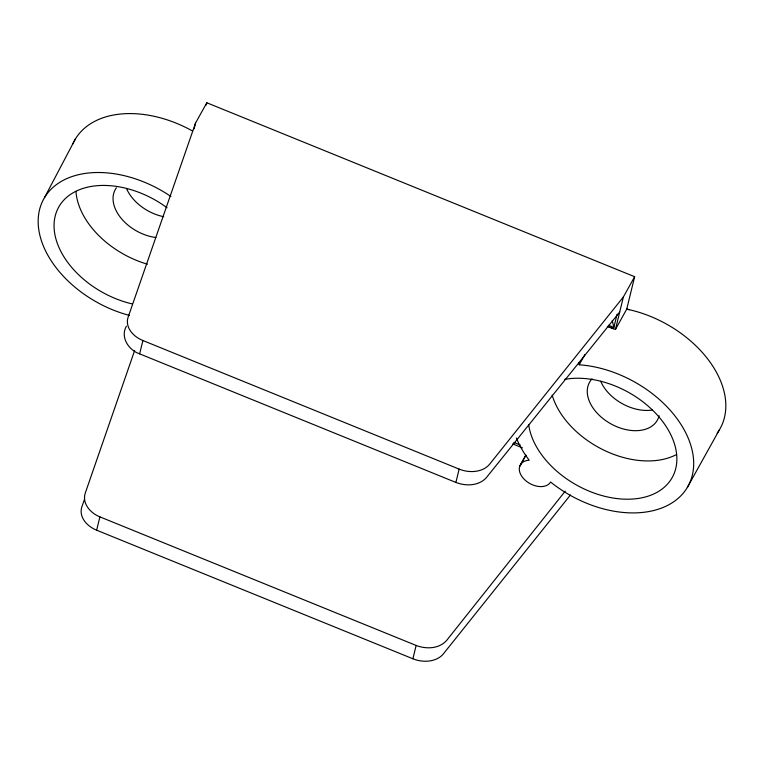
<?xml version="1.0" encoding="UTF-8"?>
<svg xmlns="http://www.w3.org/2000/svg" width="764" height="764" viewBox="0 0 764 764"><rect width="100%" height="100%" fill="white"/><g stroke="black" fill="none" stroke-linecap="round" stroke-linejoin="round"><path stroke-width="1.15" d="M194.142 128.801L195.555 123.014L206.815 102.768L634.645 276.711L626.728 309.153L615.469 329.389L608.173 326.534M570.441 494.986L443.368 653.869A24.859 18.221 13.7 0 1 412.894 658.778L96.646 530.197L99.893 516.865C90.792 513.293 82.015 503.839 85.148 493.439L134.645 350.514M619.709 312.008L486.343 477.662C478.77 486.057 465.82 486.315 455.898 482.437L139.64 353.856L142.897 340.524A24.859 18.221 13.7 0 1 128.113 317.232L195.555 123.014M206.261 105.06L206.815 102.768M412.894 658.778L416.141 645.446L99.893 516.865M455.898 482.437L459.145 469.106A24.859 18.221 13.7 0 0 489.619 464.206L623.376 296.957L634.645 276.711M608.574 325.235L613.864 327.384L617.102 314.119M615.469 329.389L623.376 296.957M84.594 499.035L81.863 506.895A24.859 18.221 13.7 0 0 96.646 530.197M126.404 326.171C120.063 337.258 128.638 350.103 139.64 353.856M44.493 197.656L75.292 139.134M519.549 466.766L525.794 455.449M516.407 438.058A97.773 65.169 29.1 0 0 529.185 460.224A17.4 11.594 29.1 0 0 524.18 479.248A17.4 11.594 29.1 0 0 550.596 482.036A97.773 65.169 29.1 0 0 692.318 475.218A97.773 65.169 29.1 0 0 579.188 364.791L584.89 354.544M687.39 487.346L719.526 429.597M520.761 464.187L525.852 455.048M565.226 491.156L446.644 640.423C439.166 648.942 426.111 649.324 416.141 645.446M629.335 309.716L626.728 309.153A97.773 65.169 29.1 0 1 709.46 361.315A97.773 65.169 29.1 0 1 717.119 433.226M607.323 326.371L613.502 328.883M513.924 442.423L520.236 444.992M512.73 443.894L522.49 447.866M142.897 340.524L459.145 469.106M612.26 320.508L613.864 327.384M578.902 362.68A17.4 11.594 29.1 0 1 579.188 364.791M659.103 415.712A38.84 25.89 29.1 0 1 611.095 423.972A38.84 25.89 29.1 0 1 592.081 378.829M676.341 454.609A78.711 52.468 29.1 0 1 604.314 450.368A78.711 52.468 29.1 0 1 552.152 395.093M72.752 144.062A98.317 65.532 29.1 0 1 192.7 131.102M129.393 315.408A96.77 64.501 29.1 0 1 40.75 205.65A96.77 64.501 29.1 0 1 170.926 196.491M155.923 237.528A38.84 25.89 29.1 0 1 120.645 217.683A38.84 25.89 29.1 0 1 116.415 187.772M147.471 264.21A78.711 52.468 29.1 0 1 75.961 191.344M163.677 216.709A38.84 25.89 29.1 0 1 126.49 188.45M652.494 410.01A38.84 25.89 29.1 0 1 600.705 381.255M132.115 303.891A79.723 53.136 29.1 0 1 56.335 212.316A79.723 53.136 29.1 0 1 167.049 207.77M564.586 379.402A79.723 53.136 29.1 0 1 671.193 435.537A79.723 53.136 29.1 0 1 620.951 498.968A79.723 53.136 29.1 0 1 528.698 424.708"/></g></svg>
